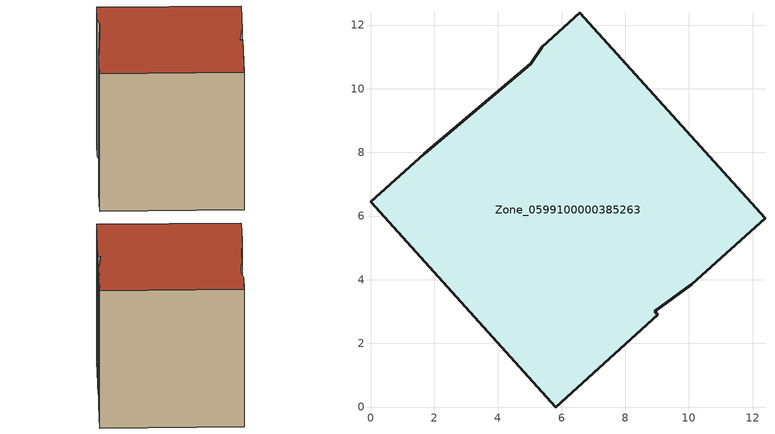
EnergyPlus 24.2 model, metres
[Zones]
Zone_0599100000385263
 floor ground (C_G): 5.03,10.79 5.4,11.31 6.58,12.38 12.39,5.94 10.09,3.86 8.93,3.01 9.03,2.9 5.81,0 0,6.44 1.69,7.96 z0
 wall outside (C_F): 9.03,2.9 8.93,3.01 10.09,3.86 12.39,5.94 6.58,12.38 5.4,11.31 5.03,10.79 1.69,7.96 0,6.44 5.81,0 9.03,2.9 z0:9.24
 roof outside (C_R): 5.03,10.79 1.69,7.96 0,6.44 5.81,0 9.03,2.9 8.93,3.01 10.09,3.86 12.39,5.94 6.58,12.38 5.4,11.31 z9.24
[BUILDING]
Pand.0599100000385263: North Axis=0; Terrain=City; Loads Convergence Tolerance Value=0.04; Temperature Convergence Tolerance Value=0.4; Solar Distribution=FullExterior; Maximum Number of Warmup Days=25; Minimum Number of Warmup Days=1
[Site:Location]
Rotterdam.The.Hague.AP_ZH_NLD Design_Conditions: Latitude=51.96; Longitude=4.45; Time Zone=1; Elevation=-4.5
[SITE:GROUNDTEMPERATURE:BUILDINGSURFACE]
18, 18, 18, 18, 18, 18, 18, 18, 18, 18, 18, 18
[MATERIAL] Thermal Absorptance=0.9; Solar Absorptance=0.7; Visible Absorptance=0.7
Name | Roughness | Thickness | Conductivity | Density | Specific Heat
G.D.1992-2005 | MediumSmooth | 0.15 | 0.06 | 540 | 1210
F.D.1992-2005 | Rough | 0.3 | 0.12 | 1920 | 840
R.D.1992-2005 | MediumRough | 0.2 | 0.08 | 1500 | 1000
[CONSTRUCTION]
C_G: G.D.1992-2005
C_F: F.D.1992-2005
C_R: R.D.1992-2005
[ZONE]
Zone_0599100000385263: Type=1; Multiplier=1; Ceiling Height=Autocalculate; Volume=Autocalculate; Floor Area=autocalculate; Part of Total Floor Area=Yes
[ZONEINFILTRATION:DESIGNFLOWRATE]
Infil_Zone_0599100000385263: Zone or ZoneList or Space or SpaceList=Zone_0599100000385263; Schedule=AlwaysOn; Design Flow Rate Calculation Method=Flow/Area; Flow Rate per Floor Area=0.0021; Constant Term Coefficient=1; Temperature Term Coefficient=0; Velocity Term Coefficient=0; Velocity Squared Term Coefficient=0
[HVACTEMPLATE:ZONE:IDEALLOADSAIRSYSTEM]
Zone_0599100000385263: Maximum Heating Supply Air Temperature=50; Minimum Cooling Supply Air Temperature=13; Maximum Heating Supply Air Humidity Ratio=0.0156; Minimum Cooling Supply Air Humidity Ratio=0.0077; Heating Limit=NoLimit; Cooling Limit=NoLimit; Dehumidification Control Type=ConstantSensibleHeatRatio; Cooling Sensible Heat Ratio=0.7; Dehumidification Setpoint=60; Humidification Control Type=None; Humidification Setpoint=30; Outdoor Air Method=None; Outdoor Air Flow Rate per Person=0.00944; Outdoor Air Flow Rate per Zone Floor Area=0; Outdoor Air Flow Rate per Zone=0; Demand Controlled Ventilation Type=None; Outdoor Air Economizer Type=NoEconomizer; Heat Recovery Type=None; Sensible Heat Recovery Effectiveness=0.7; Latent Heat Recovery Effectiveness=0.65
[ZONECONTROL:THERMOSTAT]
ThermostatControl_Zone_0599100000385263: Zone or ZoneList=Zone_0599100000385263; Control Type Schedule=DualSetpointControlType; Control 1=Thermostat_Zone_0599100000385263; Temperature Difference Between Cutout And Setpoint=0
[THERMOSTATSETPOINT:DUALSETPOINT]
Thermostat_Zone_0599100000385263: Heating Setpoint Temperature Schedule=HeatingSetpoint_Zone_0599100000385263; Cooling Setpoint Temperature Schedule=CoolingSetpoint_Zone_0599100000385263
[SCHEDULE:COMPACT]
HeatingSetpoint_Zone_0599100000385263: Through: 12/31, For: AllDays, Until: 24:00, 21
CoolingSetpoint_Zone_0599100000385263: Through: 12/31, For: AllDays, Until: 24:00, 24
DualSetpointControlType: Through: 12/31, For: AllDays, Until: 24:00, 4
AlwaysOn: Through: 12/31, For: AllDays, Until: 24:00, 1
